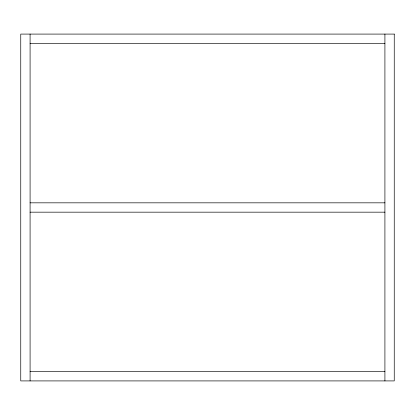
<?xml version="1.0" encoding="UTF-8"?>
<svg xmlns="http://www.w3.org/2000/svg" width="415" height="415" viewBox="0 0 415 415"><rect width="100%" height="100%" fill="white"/><g stroke="black" fill="none" stroke-linecap="round" stroke-linejoin="round"><path stroke-width="0.62" d="M30.088 43.425L384.913 43.425M30.088 202.831L384.913 202.831M30.088 212.169L384.913 212.169M30.088 371.575L384.913 371.575M384.913 34.087L384.913 380.913M30.088 34.087L30.088 380.913M394.25 34.087L20.75 34.087L20.75 380.913L394.25 380.913L394.25 34.087"/></g></svg>
